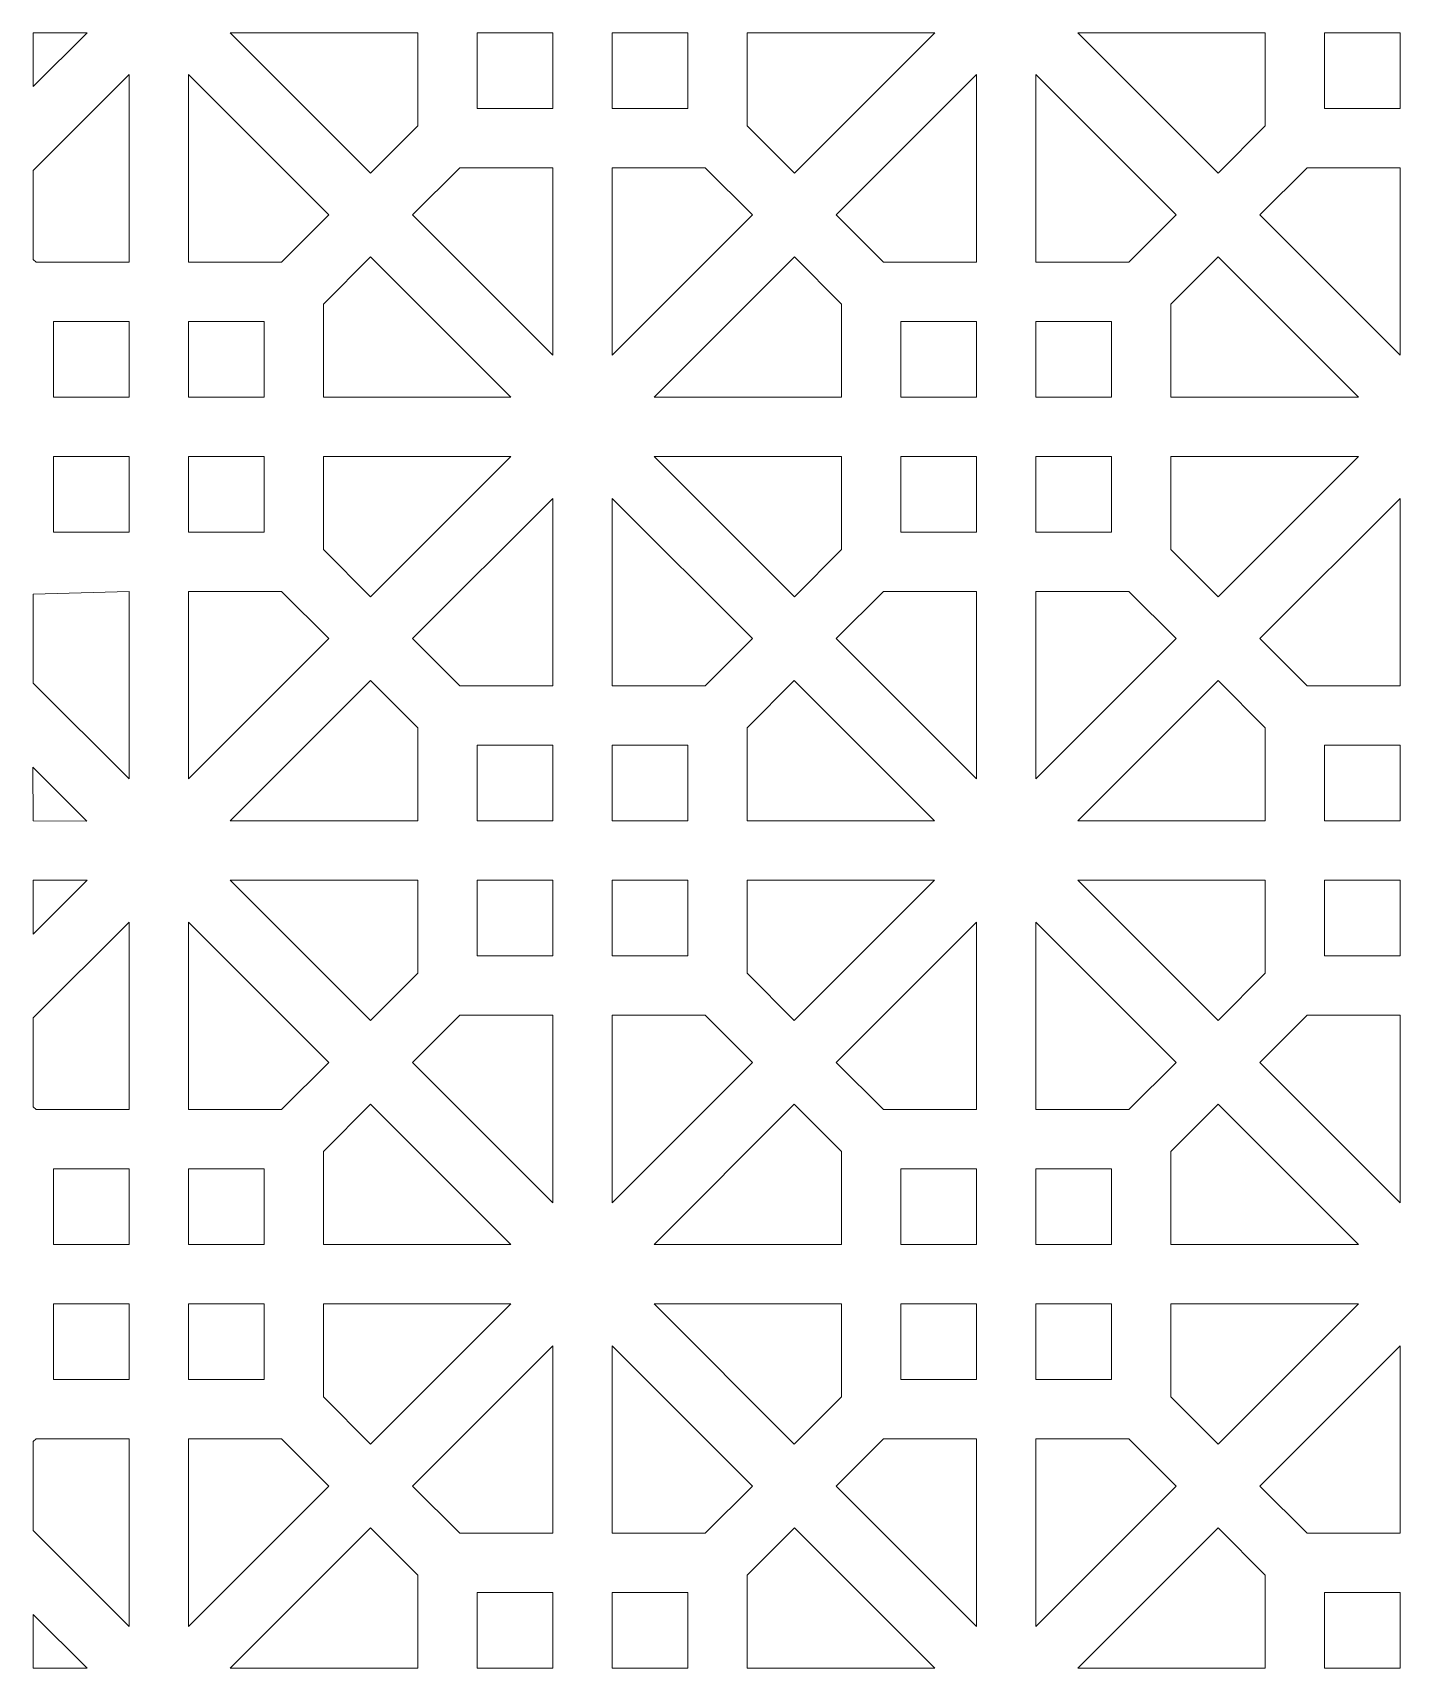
# Model space of a CAD drawing. Header units: centimetres. Extents: x -89 to 89, y -100 to 100.
# Drawn here: x -88.7 to -47.17, y -1.06 to 48.62 of the extents above; entities that cross this region are included whole.
import ezdxf

# ---------------------------------------------------------------- set-up
doc = ezdxf.new("R2010")
doc.units = ezdxf.units.CM
doc.header["$MEASUREMENT"] = 0
doc.layers.add('layer 1', color=7, linetype='Continuous')

msp = doc.modelspace()

# ---------------------------------------------------------------- linework, layer by layer
at = {"layer": 'layer 1', "color": 230, "lineweight": 9}
for points, knots in [([(-88.68714, 46.98283), (-88.68714, 46.98283), (-87.04901, 48.62096), (-87.04901, 48.62096), (-87.04901, 48.62096), (-87.04901, 48.62096), (-88.6865, 48.62124), (-88.6865, 48.62124), (-88.6865, 48.62124), (-88.6865, 48.62124), (-88.68714, 46.98283), (-88.68714, 46.98283)], [0, 0, 0, 0, 0.25, 0.25, 0.25, 0.25, 0.5, 0.5, 0.5, 0.5, 1, 1, 1, 1]), ([(-82.70343, 48.62094), (-82.70343, 48.62094), (-78.44162, 44.35913), (-78.44162, 44.35913), (-78.44162, 44.35913), (-78.44162, 44.35913), (-77.00628, 45.79411), (-77.00628, 45.79411), (-77.00628, 45.79411), (-77.00628, 45.79411), (-77.00627, 48.62121), (-77.00627, 48.62121), (-77.00627, 48.62121), (-77.00627, 48.62121), (-82.70343, 48.62094), (-82.70343, 48.62094)], [0, 0, 0, 0, 0.2, 0.2, 0.2, 0.2, 0.4, 0.4, 0.4, 0.4, 0.6, 0.6, 0.6, 0.6, 1, 1, 1, 1]), ([(-75.20691, 48.62094), (-75.20691, 48.62094), (-72.90689, 48.62094), (-72.90689, 48.62094), (-72.90689, 48.62094), (-72.90689, 48.62094), (-72.90625, 46.32125), (-72.90625, 46.32125), (-72.90625, 46.32125), (-72.90625, 46.32125), (-75.20627, 46.32125), (-75.20627, 46.32125), (-75.20627, 46.32125), (-75.20627, 46.32125), (-75.20691, 48.62094), (-75.20691, 48.62094)], [0, 0, 0, 0, 0.2, 0.2, 0.2, 0.2, 0.4, 0.4, 0.4, 0.4, 0.6, 0.6, 0.6, 0.6, 1, 1, 1, 1]), ([(-71.10689, 46.32097), (-71.10689, 46.32097), (-68.80691, 46.32098), (-68.80691, 46.32098), (-68.80691, 46.32098), (-68.80691, 46.32098), (-68.80628, 48.62121), (-68.80628, 48.62121), (-68.80628, 48.62121), (-68.80628, 48.62121), (-71.10625, 48.6212), (-71.10625, 48.6212), (-71.10625, 48.6212), (-71.10625, 48.6212), (-71.10689, 46.32097), (-71.10689, 46.32097)], [0, 0, 0, 0, 0.2, 0.2, 0.2, 0.2, 0.4, 0.4, 0.4, 0.4, 0.6, 0.6, 0.6, 0.6, 1, 1, 1, 1]), ([(-67.00691, 45.79377), (-67.00691, 45.79377), (-67.00691, 48.62094), (-67.00691, 48.62094), (-67.00691, 48.62094), (-67.00691, 48.62094), (-61.30971, 48.62121), (-61.30971, 48.62121), (-61.30971, 48.62121), (-61.30971, 48.62121), (-65.57158, 44.35936), (-65.57158, 44.35936), (-65.57158, 44.35936), (-65.57158, 44.35936), (-67.00691, 45.79377), (-67.00691, 45.79377)], [0, 0, 0, 0, 0.2, 0.2, 0.2, 0.2, 0.4, 0.4, 0.4, 0.4, 0.6, 0.6, 0.6, 0.6, 1, 1, 1, 1]), ([(-51.26814, 48.62094), (-51.26814, 48.62094), (-51.26814, 45.79364), (-51.26814, 45.79364), (-51.26814, 45.79364), (-51.26814, 45.79364), (-52.70214, 44.35928), (-52.70214, 44.35928), (-52.70214, 44.35928), (-52.70214, 44.35928), (-56.96409, 48.62121), (-56.96409, 48.62121), (-56.96409, 48.62121), (-56.96409, 48.62121), (-51.26814, 48.62094), (-51.26814, 48.62094)], [0, 0, 0, 0, 0.2, 0.2, 0.2, 0.2, 0.4, 0.4, 0.4, 0.4, 0.6, 0.6, 0.6, 0.6, 1, 1, 1, 1]), ([(-47.16816, 46.3209), (-47.16816, 46.3209), (-47.16816, 48.62094), (-47.16816, 48.62094), (-47.16816, 48.62094), (-47.16816, 48.62094), (-49.46751, 48.62121), (-49.46751, 48.62121), (-49.46751, 48.62121), (-49.46751, 48.62121), (-49.4675, 46.32117), (-49.4675, 46.32117), (-49.4675, 46.32117), (-49.4675, 46.32117), (-47.16816, 46.3209), (-47.16816, 46.3209)], [0, 0, 0, 0, 0.2, 0.2, 0.2, 0.2, 0.4, 0.4, 0.4, 0.4, 0.6, 0.6, 0.6, 0.6, 1, 1, 1, 1]), ([(-85.77625, 47.34815), (-85.77625, 47.34815), (-85.77623, 41.65162), (-85.77623, 41.65162), (-85.77623, 41.65162), (-85.77623, 41.65162), (-88.60281, 41.65189), (-88.60281, 41.65189), (-88.60281, 41.65189), (-88.60281, 41.65189), (-88.6865, 41.7356), (-88.6865, 41.7356), (-88.6865, 41.7356), (-88.6865, 41.7356), (-88.6865, 44.43752), (-88.6865, 44.43752), (-88.6865, 44.43752), (-88.6865, 44.43752), (-85.77625, 47.34815), (-85.77625, 47.34815)], [0, 0, 0, 0, 0.16666667, 0.16666667, 0.16666667, 0.16666667, 0.33333333, 0.33333333, 0.33333333, 0.33333333, 0.5, 0.5, 0.5, 0.5, 0.66666667, 0.66666667, 0.66666667, 0.66666667, 1, 1, 1, 1]), ([(-79.71439, 43.0863), (-79.71439, 43.0863), (-83.97623, 47.34815), (-83.97623, 47.34815), (-83.97623, 47.34815), (-83.97623, 47.34815), (-83.97559, 41.65189), (-83.97559, 41.65189), (-83.97559, 41.65189), (-83.97559, 41.65189), (-81.14844, 41.65189), (-81.14844, 41.65189), (-81.14844, 41.65189), (-81.14844, 41.65189), (-79.71439, 43.0863), (-79.71439, 43.0863)], [0, 0, 0, 0, 0.2, 0.2, 0.2, 0.2, 0.4, 0.4, 0.4, 0.4, 0.6, 0.6, 0.6, 0.6, 1, 1, 1, 1]), ([(-60.03752, 47.34813), (-60.03752, 47.34813), (-64.29939, 43.08623), (-64.29939, 43.08623), (-64.29939, 43.08623), (-64.29939, 43.08623), (-62.86407, 41.65182), (-62.86407, 41.65182), (-62.86407, 41.65182), (-62.86407, 41.65182), (-60.03688, 41.65182), (-60.03688, 41.65182), (-60.03688, 41.65182), (-60.03688, 41.65182), (-60.03752, 47.34813), (-60.03752, 47.34813)], [0, 0, 0, 0, 0.2, 0.2, 0.2, 0.2, 0.4, 0.4, 0.4, 0.4, 0.6, 0.6, 0.6, 0.6, 1, 1, 1, 1]), ([(-58.23752, 47.34814), (-58.23752, 47.34814), (-58.23752, 41.65156), (-58.23752, 41.65156), (-58.23752, 41.65156), (-58.23752, 41.65156), (-55.40958, 41.65181), (-55.40958, 41.65181), (-55.40958, 41.65181), (-55.40958, 41.65181), (-53.97494, 43.08647), (-53.97494, 43.08647), (-53.97494, 43.08647), (-53.97494, 43.08647), (-58.23752, 47.34814), (-58.23752, 47.34814)], [0, 0, 0, 0, 0.2, 0.2, 0.2, 0.2, 0.4, 0.4, 0.4, 0.4, 0.6, 0.6, 0.6, 0.6, 1, 1, 1, 1]), ([(-77.16883, 43.08633), (-77.16883, 43.08633), (-72.90689, 38.8244), (-72.90689, 38.8244), (-72.90689, 38.8244), (-72.90689, 38.8244), (-72.90625, 44.52125), (-72.90625, 44.52125), (-72.90625, 44.52125), (-72.90625, 44.52125), (-75.73355, 44.52127), (-75.73355, 44.52127), (-75.73355, 44.52127), (-75.73355, 44.52127), (-77.16883, 43.08633), (-77.16883, 43.08633)], [0, 0, 0, 0, 0.2, 0.2, 0.2, 0.2, 0.4, 0.4, 0.4, 0.4, 0.6, 0.6, 0.6, 0.6, 1, 1, 1, 1]), ([(-71.10689, 38.82441), (-71.10689, 38.82441), (-66.84502, 43.08631), (-66.84502, 43.08631), (-66.84502, 43.08631), (-66.84502, 43.08631), (-68.27906, 44.52126), (-68.27906, 44.52126), (-68.27906, 44.52126), (-68.27906, 44.52126), (-71.10625, 44.52126), (-71.10625, 44.52126), (-71.10625, 44.52126), (-71.10625, 44.52126), (-71.10689, 38.82441), (-71.10689, 38.82441)], [0, 0, 0, 0, 0.2, 0.2, 0.2, 0.2, 0.4, 0.4, 0.4, 0.4, 0.6, 0.6, 0.6, 0.6, 1, 1, 1, 1]), ([(-51.43, 43.08622), (-51.43, 43.08622), (-47.16816, 38.82437), (-47.16816, 38.82437), (-47.16816, 38.82437), (-47.16816, 38.82437), (-47.16752, 44.52117), (-47.16752, 44.52117), (-47.16752, 44.52117), (-47.16752, 44.52117), (-49.99467, 44.52117), (-49.99467, 44.52117), (-49.99467, 44.52117), (-49.99467, 44.52117), (-51.43, 43.08622), (-51.43, 43.08622)], [0, 0, 0, 0, 0.2, 0.2, 0.2, 0.2, 0.4, 0.4, 0.4, 0.4, 0.6, 0.6, 0.6, 0.6, 1, 1, 1, 1]), ([(-79.87625, 37.55158), (-79.87625, 37.55158), (-79.87625, 40.37888), (-79.87625, 40.37888), (-79.87625, 40.37888), (-79.87625, 40.37888), (-78.44097, 41.81378), (-78.44097, 41.81378), (-78.44097, 41.81378), (-78.44097, 41.81378), (-74.17902, 37.55185), (-74.17902, 37.55185), (-74.17902, 37.55185), (-74.17902, 37.55185), (-79.87625, 37.55158), (-79.87625, 37.55158)], [0, 0, 0, 0, 0.2, 0.2, 0.2, 0.2, 0.4, 0.4, 0.4, 0.4, 0.6, 0.6, 0.6, 0.6, 1, 1, 1, 1]), ([(-64.1375, 40.37877), (-64.1375, 40.37877), (-64.1375, 37.5516), (-64.1375, 37.5516), (-64.1375, 37.5516), (-64.1375, 37.5516), (-69.83342, 37.55187), (-69.83342, 37.55187), (-69.83342, 37.55187), (-69.83342, 37.55187), (-65.57155, 41.81372), (-65.57155, 41.81372), (-65.57155, 41.81372), (-65.57155, 41.81372), (-64.1375, 40.37877), (-64.1375, 40.37877)], [0, 0, 0, 0, 0.2, 0.2, 0.2, 0.2, 0.4, 0.4, 0.4, 0.4, 0.6, 0.6, 0.6, 0.6, 1, 1, 1, 1]), ([(-48.44098, 37.5516), (-48.44098, 37.5516), (-52.70279, 41.81341), (-52.70279, 41.81341), (-52.70279, 41.81341), (-52.70279, 41.81341), (-54.13685, 40.37897), (-54.13685, 40.37897), (-54.13685, 40.37897), (-54.13685, 40.37897), (-54.13686, 37.55187), (-54.13686, 37.55187), (-54.13686, 37.55187), (-54.13686, 37.55187), (-48.44098, 37.5516), (-48.44098, 37.5516)], [0, 0, 0, 0, 0.2, 0.2, 0.2, 0.2, 0.4, 0.4, 0.4, 0.4, 0.6, 0.6, 0.6, 0.6, 1, 1, 1, 1]), ([(-88.07625, 37.55158), (-88.07625, 37.55158), (-85.77623, 37.55158), (-85.77623, 37.55158), (-85.77623, 37.55158), (-85.77623, 37.55158), (-85.77558, 39.85189), (-85.77558, 39.85189), (-85.77558, 39.85189), (-85.77558, 39.85189), (-88.07561, 39.85189), (-88.07561, 39.85189), (-88.07561, 39.85189), (-88.07561, 39.85189), (-88.07625, 37.55158), (-88.07625, 37.55158)], [0, 0, 0, 0, 0.2, 0.2, 0.2, 0.2, 0.4, 0.4, 0.4, 0.4, 0.6, 0.6, 0.6, 0.6, 1, 1, 1, 1]), ([(-83.97623, 39.85162), (-83.97623, 39.85162), (-83.97623, 37.55158), (-83.97623, 37.55158), (-83.97623, 37.55158), (-83.97623, 37.55158), (-81.6756, 37.55185), (-81.6756, 37.55185), (-81.6756, 37.55185), (-81.6756, 37.55185), (-81.67561, 39.85189), (-81.67561, 39.85189), (-81.67561, 39.85189), (-81.67561, 39.85189), (-83.97623, 39.85162), (-83.97623, 39.85162)], [0, 0, 0, 0, 0.2, 0.2, 0.2, 0.2, 0.4, 0.4, 0.4, 0.4, 0.6, 0.6, 0.6, 0.6, 1, 1, 1, 1]), ([(-60.03752, 39.85157), (-60.03752, 39.85157), (-62.3375, 39.85156), (-62.3375, 39.85156), (-62.3375, 39.85156), (-62.3375, 39.85156), (-62.33685, 37.55187), (-62.33685, 37.55187), (-62.33685, 37.55187), (-62.33685, 37.55187), (-60.03688, 37.55188), (-60.03688, 37.55188), (-60.03688, 37.55188), (-60.03688, 37.55188), (-60.03752, 39.85157), (-60.03752, 39.85157)], [0, 0, 0, 0, 0.2, 0.2, 0.2, 0.2, 0.4, 0.4, 0.4, 0.4, 0.6, 0.6, 0.6, 0.6, 1, 1, 1, 1]), ([(-55.9375, 37.5516), (-55.9375, 37.5516), (-58.23752, 37.5516), (-58.23752, 37.5516), (-58.23752, 37.5516), (-58.23752, 37.5516), (-58.23688, 39.85183), (-58.23688, 39.85183), (-58.23688, 39.85183), (-58.23688, 39.85183), (-55.93686, 39.85183), (-55.93686, 39.85183), (-55.93686, 39.85183), (-55.93686, 39.85183), (-55.9375, 37.5516), (-55.9375, 37.5516)], [0, 0, 0, 0, 0.2, 0.2, 0.2, 0.2, 0.4, 0.4, 0.4, 0.4, 0.6, 0.6, 0.6, 0.6, 1, 1, 1, 1]), ([(-88.07625, 35.75158), (-88.07625, 35.75158), (-85.77623, 35.75158), (-85.77623, 35.75158), (-85.77623, 35.75158), (-85.77623, 35.75158), (-85.77559, 33.45189), (-85.77559, 33.45189), (-85.77559, 33.45189), (-85.77559, 33.45189), (-88.07561, 33.45189), (-88.07561, 33.45189), (-88.07561, 33.45189), (-88.07561, 33.45189), (-88.07625, 35.75158), (-88.07625, 35.75158)], [0, 0, 0, 0, 0.2, 0.2, 0.2, 0.2, 0.4, 0.4, 0.4, 0.4, 0.6, 0.6, 0.6, 0.6, 1, 1, 1, 1]), ([(-83.97623, 33.45161), (-83.97623, 33.45161), (-81.67625, 33.45162), (-81.67625, 33.45162), (-81.67625, 33.45162), (-81.67625, 33.45162), (-81.67562, 35.75185), (-81.67562, 35.75185), (-81.67562, 35.75185), (-81.67562, 35.75185), (-83.97559, 35.75184), (-83.97559, 35.75184), (-83.97559, 35.75184), (-83.97559, 35.75184), (-83.97623, 33.45161), (-83.97623, 33.45161)], [0, 0, 0, 0, 0.2, 0.2, 0.2, 0.2, 0.4, 0.4, 0.4, 0.4, 0.6, 0.6, 0.6, 0.6, 1, 1, 1, 1]), ([(-79.87625, 32.92441), (-79.87625, 32.92441), (-79.87625, 35.75158), (-79.87625, 35.75158), (-79.87625, 35.75158), (-79.87625, 35.75158), (-74.17905, 35.75185), (-74.17905, 35.75185), (-74.17905, 35.75185), (-74.17905, 35.75185), (-78.44092, 31.49), (-78.44092, 31.49), (-78.44092, 31.49), (-78.44092, 31.49), (-79.87625, 32.92441), (-79.87625, 32.92441)], [0, 0, 0, 0, 0.2, 0.2, 0.2, 0.2, 0.4, 0.4, 0.4, 0.4, 0.6, 0.6, 0.6, 0.6, 1, 1, 1, 1]), ([(-64.1375, 35.7516), (-64.1375, 35.7516), (-64.1375, 32.9243), (-64.1375, 32.9243), (-64.1375, 32.9243), (-64.1375, 32.9243), (-65.5715, 31.48994), (-65.5715, 31.48994), (-65.5715, 31.48994), (-65.5715, 31.48994), (-69.83345, 35.75187), (-69.83345, 35.75187), (-69.83345, 35.75187), (-69.83345, 35.75187), (-64.1375, 35.7516), (-64.1375, 35.7516)], [0, 0, 0, 0, 0.2, 0.2, 0.2, 0.2, 0.4, 0.4, 0.4, 0.4, 0.6, 0.6, 0.6, 0.6, 1, 1, 1, 1]), ([(-60.03752, 33.45156), (-60.03752, 33.45156), (-60.03752, 35.7516), (-60.03752, 35.7516), (-60.03752, 35.7516), (-60.03752, 35.7516), (-62.33687, 35.75187), (-62.33687, 35.75187), (-62.33687, 35.75187), (-62.33687, 35.75187), (-62.33686, 33.45183), (-62.33686, 33.45183), (-62.33686, 33.45183), (-62.33686, 33.45183), (-60.03752, 33.45156), (-60.03752, 33.45156)], [0, 0, 0, 0, 0.2, 0.2, 0.2, 0.2, 0.4, 0.4, 0.4, 0.4, 0.6, 0.6, 0.6, 0.6, 1, 1, 1, 1]), ([(-55.9375, 35.7516), (-55.9375, 35.7516), (-58.23752, 35.7516), (-58.23752, 35.7516), (-58.23752, 35.7516), (-58.23752, 35.7516), (-58.23689, 33.45183), (-58.23689, 33.45183), (-58.23689, 33.45183), (-58.23689, 33.45183), (-55.93686, 33.45183), (-55.93686, 33.45183), (-55.93686, 33.45183), (-55.93686, 33.45183), (-55.9375, 35.7516), (-55.9375, 35.7516)], [0, 0, 0, 0, 0.2, 0.2, 0.2, 0.2, 0.4, 0.4, 0.4, 0.4, 0.6, 0.6, 0.6, 0.6, 1, 1, 1, 1]), ([(-48.44093, 35.7516), (-48.44093, 35.7516), (-52.70285, 31.48969), (-52.70285, 31.48969), (-52.70285, 31.48969), (-52.70285, 31.48969), (-54.13687, 32.92462), (-54.13687, 32.92462), (-54.13687, 32.92462), (-54.13687, 32.92462), (-54.13686, 35.75187), (-54.13686, 35.75187), (-54.13686, 35.75187), (-54.13686, 35.75187), (-48.44093, 35.7516), (-48.44093, 35.7516)], [0, 0, 0, 0, 0.2, 0.2, 0.2, 0.2, 0.4, 0.4, 0.4, 0.4, 0.6, 0.6, 0.6, 0.6, 1, 1, 1, 1]), ([(-72.90686, 34.47877), (-72.90686, 34.47877), (-77.16873, 30.21687), (-77.16873, 30.21687), (-77.16873, 30.21687), (-77.16873, 30.21687), (-75.73341, 28.78246), (-75.73341, 28.78246), (-75.73341, 28.78246), (-75.73341, 28.78246), (-72.90622, 28.78246), (-72.90622, 28.78246), (-72.90622, 28.78246), (-72.90622, 28.78246), (-72.90686, 34.47877), (-72.90686, 34.47877)], [0, 0, 0, 0, 0.2, 0.2, 0.2, 0.2, 0.4, 0.4, 0.4, 0.4, 0.6, 0.6, 0.6, 0.6, 1, 1, 1, 1]), ([(-66.84492, 30.21685), (-66.84492, 30.21685), (-71.10686, 34.47878), (-71.10686, 34.47878), (-71.10686, 34.47878), (-71.10686, 34.47878), (-71.10622, 28.78247), (-71.10622, 28.78247), (-71.10622, 28.78247), (-71.10622, 28.78247), (-68.27892, 28.78245), (-68.27892, 28.78245), (-68.27892, 28.78245), (-68.27892, 28.78245), (-66.84492, 30.21685), (-66.84492, 30.21685)], [0, 0, 0, 0, 0.2, 0.2, 0.2, 0.2, 0.4, 0.4, 0.4, 0.4, 0.6, 0.6, 0.6, 0.6, 1, 1, 1, 1]), ([(-47.16819, 34.47879), (-47.16819, 34.47879), (-47.16817, 28.78226), (-47.16817, 28.78226), (-47.16817, 28.78226), (-47.16817, 28.78226), (-49.99475, 28.78253), (-49.99475, 28.78253), (-49.99475, 28.78253), (-49.99475, 28.78253), (-51.42941, 30.21719), (-51.42941, 30.21719), (-51.42941, 30.21719), (-51.42941, 30.21719), (-47.16819, 34.47879), (-47.16819, 34.47879)], [0, 0, 0, 0, 0.2, 0.2, 0.2, 0.2, 0.4, 0.4, 0.4, 0.4, 0.6, 0.6, 0.6, 0.6, 1, 1, 1, 1]), ([(-88.68714, 28.86598), (-88.68714, 28.86598), (-85.77622, 25.95504), (-85.77622, 25.95504), (-85.77622, 25.95504), (-85.77622, 25.95504), (-85.77559, 31.65189), (-85.77559, 31.65189), (-85.77559, 31.65189), (-85.77559, 31.65189), (-88.68928, 31.57125), (-88.68928, 31.57125), (-88.68928, 31.57125), (-88.68928, 31.57125), (-88.68714, 28.86598), (-88.68714, 28.86598)], [0, 0, 0, 0, 0.2, 0.2, 0.2, 0.2, 0.4, 0.4, 0.4, 0.4, 0.6, 0.6, 0.6, 0.6, 1, 1, 1, 1]), ([(-83.97623, 25.95505), (-83.97623, 25.95505), (-79.71436, 30.21695), (-79.71436, 30.21695), (-79.71436, 30.21695), (-79.71436, 30.21695), (-81.1484, 31.6519), (-81.1484, 31.6519), (-81.1484, 31.6519), (-81.1484, 31.6519), (-83.97559, 31.6519), (-83.97559, 31.6519), (-83.97559, 31.6519), (-83.97559, 31.6519), (-83.97623, 25.95505), (-83.97623, 25.95505)], [0, 0, 0, 0, 0.2, 0.2, 0.2, 0.2, 0.4, 0.4, 0.4, 0.4, 0.6, 0.6, 0.6, 0.6, 1, 1, 1, 1]), ([(-64.29936, 30.21688), (-64.29936, 30.21688), (-60.03752, 25.95503), (-60.03752, 25.95503), (-60.03752, 25.95503), (-60.03752, 25.95503), (-60.03688, 31.65183), (-60.03688, 31.65183), (-60.03688, 31.65183), (-60.03688, 31.65183), (-62.86403, 31.65183), (-62.86403, 31.65183), (-62.86403, 31.65183), (-62.86403, 31.65183), (-64.29936, 30.21688), (-64.29936, 30.21688)], [0, 0, 0, 0, 0.2, 0.2, 0.2, 0.2, 0.4, 0.4, 0.4, 0.4, 0.6, 0.6, 0.6, 0.6, 1, 1, 1, 1]), ([(-58.2375, 25.95503), (-58.2375, 25.95503), (-58.23752, 31.65156), (-58.23752, 31.65156), (-58.23752, 31.65156), (-58.23752, 31.65156), (-55.40966, 31.65183), (-55.40966, 31.65183), (-55.40966, 31.65183), (-55.40966, 31.65183), (-53.975, 30.21717), (-53.975, 30.21717), (-53.975, 30.21717), (-53.975, 30.21717), (-58.2375, 25.95503), (-58.2375, 25.95503)], [0, 0, 0, 0, 0.2, 0.2, 0.2, 0.2, 0.4, 0.4, 0.4, 0.4, 0.6, 0.6, 0.6, 0.6, 1, 1, 1, 1]), ([(-77.00684, 27.50941), (-77.00684, 27.50941), (-77.00684, 24.68224), (-77.00684, 24.68224), (-77.00684, 24.68224), (-77.00684, 24.68224), (-82.70276, 24.68251), (-82.70276, 24.68251), (-82.70276, 24.68251), (-82.70276, 24.68251), (-78.44089, 28.94436), (-78.44089, 28.94436), (-78.44089, 28.94436), (-78.44089, 28.94436), (-77.00684, 27.50941), (-77.00684, 27.50941)], [0, 0, 0, 0, 0.2, 0.2, 0.2, 0.2, 0.4, 0.4, 0.4, 0.4, 0.6, 0.6, 0.6, 0.6, 1, 1, 1, 1]), ([(-61.31032, 24.68224), (-61.31032, 24.68224), (-65.57213, 28.94405), (-65.57213, 28.94405), (-65.57213, 28.94405), (-65.57213, 28.94405), (-67.00619, 27.50961), (-67.00619, 27.50961), (-67.00619, 27.50961), (-67.00619, 27.50961), (-67.0062, 24.68251), (-67.0062, 24.68251), (-67.0062, 24.68251), (-67.0062, 24.68251), (-61.31032, 24.68224), (-61.31032, 24.68224)], [0, 0, 0, 0, 0.2, 0.2, 0.2, 0.2, 0.4, 0.4, 0.4, 0.4, 0.6, 0.6, 0.6, 0.6, 1, 1, 1, 1]), ([(-56.96476, 24.68222), (-56.96476, 24.68222), (-52.70284, 28.94413), (-52.70284, 28.94413), (-52.70284, 28.94413), (-52.70284, 28.94413), (-51.26754, 27.50974), (-51.26754, 27.50974), (-51.26754, 27.50974), (-51.26754, 27.50974), (-51.26755, 24.68249), (-51.26755, 24.68249), (-51.26755, 24.68249), (-51.26755, 24.68249), (-56.96476, 24.68222), (-56.96476, 24.68222)], [0, 0, 0, 0, 0.2, 0.2, 0.2, 0.2, 0.4, 0.4, 0.4, 0.4, 0.6, 0.6, 0.6, 0.6, 1, 1, 1, 1]), ([(-72.90686, 26.98221), (-72.90686, 26.98221), (-75.20684, 26.9822), (-75.20684, 26.9822), (-75.20684, 26.9822), (-75.20684, 26.9822), (-75.20619, 24.68251), (-75.20619, 24.68251), (-75.20619, 24.68251), (-75.20619, 24.68251), (-72.90622, 24.68252), (-72.90622, 24.68252), (-72.90622, 24.68252), (-72.90622, 24.68252), (-72.90686, 26.98221), (-72.90686, 26.98221)], [0, 0, 0, 0, 0.2, 0.2, 0.2, 0.2, 0.4, 0.4, 0.4, 0.4, 0.6, 0.6, 0.6, 0.6, 1, 1, 1, 1]), ([(-68.80684, 24.68224), (-68.80684, 24.68224), (-71.10686, 24.68224), (-71.10686, 24.68224), (-71.10686, 24.68224), (-71.10686, 24.68224), (-71.10622, 26.98247), (-71.10622, 26.98247), (-71.10622, 26.98247), (-71.10622, 26.98247), (-68.8062, 26.98247), (-68.8062, 26.98247), (-68.8062, 26.98247), (-68.8062, 26.98247), (-68.80684, 24.68224), (-68.80684, 24.68224)], [0, 0, 0, 0, 0.2, 0.2, 0.2, 0.2, 0.4, 0.4, 0.4, 0.4, 0.6, 0.6, 0.6, 0.6, 1, 1, 1, 1]), ([(-49.46819, 24.68222), (-49.46819, 24.68222), (-47.16817, 24.68222), (-47.16817, 24.68222), (-47.16817, 24.68222), (-47.16817, 24.68222), (-47.16752, 26.98253), (-47.16752, 26.98253), (-47.16752, 26.98253), (-47.16752, 26.98253), (-49.46755, 26.98253), (-49.46755, 26.98253), (-49.46755, 26.98253), (-49.46755, 26.98253), (-49.46819, 24.68222), (-49.46819, 24.68222)], [0, 0, 0, 0, 0.2, 0.2, 0.2, 0.2, 0.4, 0.4, 0.4, 0.4, 0.6, 0.6, 0.6, 0.6, 1, 1, 1, 1]), ([(-88.68714, 24.68224), (-88.68714, 24.68224), (-88.70474, 26.31141), (-88.70474, 26.31141), (-88.70474, 26.31141), (-88.70474, 26.31141), (-87.06595, 24.6735), (-87.06595, 24.6735), (-87.06595, 24.6735), (-87.06595, 24.6735), (-88.68714, 24.68224), (-88.68714, 24.68224)], [0, 0, 0, 0, 0.25, 0.25, 0.25, 0.25, 0.5, 0.5, 0.5, 0.5, 1, 1, 1, 1]), ([(-88.68714, 22.88224), (-88.68714, 22.88224), (-87.04904, 22.88224), (-87.04904, 22.88224), (-87.04904, 22.88224), (-87.04904, 22.88224), (-88.6865, 21.24442), (-88.6865, 21.24442), (-88.6865, 21.24442), (-88.6865, 21.24442), (-88.68714, 22.88224), (-88.68714, 22.88224)], [0, 0, 0, 0, 0.25, 0.25, 0.25, 0.25, 0.5, 0.5, 0.5, 0.5, 1, 1, 1, 1]), ([(-77.00684, 22.88224), (-77.00684, 22.88224), (-77.00684, 20.05494), (-77.00684, 20.05494), (-77.00684, 20.05494), (-77.00684, 20.05494), (-78.44084, 18.62058), (-78.44084, 18.62058), (-78.44084, 18.62058), (-78.44084, 18.62058), (-82.70279, 22.88251), (-82.70279, 22.88251), (-82.70279, 22.88251), (-82.70279, 22.88251), (-77.00684, 22.88224), (-77.00684, 22.88224)], [0, 0, 0, 0, 0.2, 0.2, 0.2, 0.2, 0.4, 0.4, 0.4, 0.4, 0.6, 0.6, 0.6, 0.6, 1, 1, 1, 1]), ([(-72.90686, 20.5822), (-72.90686, 20.5822), (-72.90686, 22.88224), (-72.90686, 22.88224), (-72.90686, 22.88224), (-72.90686, 22.88224), (-75.20621, 22.88251), (-75.20621, 22.88251), (-75.20621, 22.88251), (-75.20621, 22.88251), (-75.2062, 20.58247), (-75.2062, 20.58247), (-75.2062, 20.58247), (-75.2062, 20.58247), (-72.90686, 20.5822), (-72.90686, 20.5822)], [0, 0, 0, 0, 0.2, 0.2, 0.2, 0.2, 0.4, 0.4, 0.4, 0.4, 0.6, 0.6, 0.6, 0.6, 1, 1, 1, 1]), ([(-68.80684, 22.88224), (-68.80684, 22.88224), (-71.10686, 22.88224), (-71.10686, 22.88224), (-71.10686, 22.88224), (-71.10686, 22.88224), (-71.10623, 20.58247), (-71.10623, 20.58247), (-71.10623, 20.58247), (-71.10623, 20.58247), (-68.8062, 20.58247), (-68.8062, 20.58247), (-68.8062, 20.58247), (-68.8062, 20.58247), (-68.80684, 22.88224), (-68.80684, 22.88224)], [0, 0, 0, 0, 0.2, 0.2, 0.2, 0.2, 0.4, 0.4, 0.4, 0.4, 0.6, 0.6, 0.6, 0.6, 1, 1, 1, 1]), ([(-61.31027, 22.88224), (-61.31027, 22.88224), (-65.57219, 18.62033), (-65.57219, 18.62033), (-65.57219, 18.62033), (-65.57219, 18.62033), (-67.00621, 20.05526), (-67.00621, 20.05526), (-67.00621, 20.05526), (-67.00621, 20.05526), (-67.0062, 22.88251), (-67.0062, 22.88251), (-67.0062, 22.88251), (-67.0062, 22.88251), (-61.31027, 22.88224), (-61.31027, 22.88224)], [0, 0, 0, 0, 0.2, 0.2, 0.2, 0.2, 0.4, 0.4, 0.4, 0.4, 0.6, 0.6, 0.6, 0.6, 1, 1, 1, 1]), ([(-56.96471, 22.88222), (-56.96471, 22.88222), (-52.7029, 18.62041), (-52.7029, 18.62041), (-52.7029, 18.62041), (-52.7029, 18.62041), (-51.26756, 20.05539), (-51.26756, 20.05539), (-51.26756, 20.05539), (-51.26756, 20.05539), (-51.26755, 22.88249), (-51.26755, 22.88249), (-51.26755, 22.88249), (-51.26755, 22.88249), (-56.96471, 22.88222), (-56.96471, 22.88222)], [0, 0, 0, 0, 0.2, 0.2, 0.2, 0.2, 0.4, 0.4, 0.4, 0.4, 0.6, 0.6, 0.6, 0.6, 1, 1, 1, 1]), ([(-49.46819, 22.88222), (-49.46819, 22.88222), (-47.16817, 22.88222), (-47.16817, 22.88222), (-47.16817, 22.88222), (-47.16817, 22.88222), (-47.16753, 20.58253), (-47.16753, 20.58253), (-47.16753, 20.58253), (-47.16753, 20.58253), (-49.46755, 20.58253), (-49.46755, 20.58253), (-49.46755, 20.58253), (-49.46755, 20.58253), (-49.46819, 22.88222), (-49.46819, 22.88222)], [0, 0, 0, 0, 0.2, 0.2, 0.2, 0.2, 0.4, 0.4, 0.4, 0.4, 0.6, 0.6, 0.6, 0.6, 1, 1, 1, 1]), ([(-88.68713, 15.9966), (-88.68713, 15.9966), (-88.6034, 15.91285), (-88.6034, 15.91285), (-88.6034, 15.91285), (-88.6034, 15.91285), (-85.77557, 15.91312), (-85.77557, 15.91312), (-85.77557, 15.91312), (-85.77557, 15.91312), (-85.77557, 21.6097), (-85.77557, 21.6097), (-85.77557, 21.6097), (-85.77557, 21.6097), (-88.68714, 18.69847), (-88.68714, 18.69847), (-88.68714, 18.69847), (-88.68714, 18.69847), (-88.68713, 15.9966), (-88.68713, 15.9966)], [0, 0, 0, 0, 0.16666667, 0.16666667, 0.16666667, 0.16666667, 0.33333333, 0.33333333, 0.33333333, 0.33333333, 0.5, 0.5, 0.5, 0.5, 0.66666667, 0.66666667, 0.66666667, 0.66666667, 1, 1, 1, 1]), ([(-79.71427, 17.34751), (-79.71427, 17.34751), (-83.97621, 21.60944), (-83.97621, 21.60944), (-83.97621, 21.60944), (-83.97621, 21.60944), (-83.97557, 15.91313), (-83.97557, 15.91313), (-83.97557, 15.91313), (-83.97557, 15.91313), (-81.14827, 15.91311), (-81.14827, 15.91311), (-81.14827, 15.91311), (-81.14827, 15.91311), (-79.71427, 17.34751), (-79.71427, 17.34751)], [0, 0, 0, 0, 0.2, 0.2, 0.2, 0.2, 0.4, 0.4, 0.4, 0.4, 0.6, 0.6, 0.6, 0.6, 1, 1, 1, 1]), ([(-60.03753, 21.60943), (-60.03753, 21.60943), (-60.03751, 15.9129), (-60.03751, 15.9129), (-60.03751, 15.9129), (-60.03751, 15.9129), (-62.86409, 15.91317), (-62.86409, 15.91317), (-62.86409, 15.91317), (-62.86409, 15.91317), (-64.29875, 17.34783), (-64.29875, 17.34783), (-64.29875, 17.34783), (-64.29875, 17.34783), (-60.03753, 21.60943), (-60.03753, 21.60943)], [0, 0, 0, 0, 0.2, 0.2, 0.2, 0.2, 0.4, 0.4, 0.4, 0.4, 0.6, 0.6, 0.6, 0.6, 1, 1, 1, 1]), ([(-53.97567, 17.34758), (-53.97567, 17.34758), (-58.23751, 21.60943), (-58.23751, 21.60943), (-58.23751, 21.60943), (-58.23751, 21.60943), (-58.23687, 15.91317), (-58.23687, 15.91317), (-58.23687, 15.91317), (-58.23687, 15.91317), (-55.40972, 15.91317), (-55.40972, 15.91317), (-55.40972, 15.91317), (-55.40972, 15.91317), (-53.97567, 17.34758), (-53.97567, 17.34758)], [0, 0, 0, 0, 0.2, 0.2, 0.2, 0.2, 0.4, 0.4, 0.4, 0.4, 0.6, 0.6, 0.6, 0.6, 1, 1, 1, 1]), ([(-77.1687, 17.34752), (-77.1687, 17.34752), (-72.90686, 13.08567), (-72.90686, 13.08567), (-72.90686, 13.08567), (-72.90686, 13.08567), (-72.90622, 18.78247), (-72.90622, 18.78247), (-72.90622, 18.78247), (-72.90622, 18.78247), (-75.73337, 18.78247), (-75.73337, 18.78247), (-75.73337, 18.78247), (-75.73337, 18.78247), (-77.1687, 17.34752), (-77.1687, 17.34752)], [0, 0, 0, 0, 0.2, 0.2, 0.2, 0.2, 0.4, 0.4, 0.4, 0.4, 0.6, 0.6, 0.6, 0.6, 1, 1, 1, 1]), ([(-71.10684, 13.08567), (-71.10684, 13.08567), (-71.10686, 18.7822), (-71.10686, 18.7822), (-71.10686, 18.7822), (-71.10686, 18.7822), (-68.279, 18.78247), (-68.279, 18.78247), (-68.279, 18.78247), (-68.279, 18.78247), (-66.84434, 17.34781), (-66.84434, 17.34781), (-66.84434, 17.34781), (-66.84434, 17.34781), (-71.10684, 13.08567), (-71.10684, 13.08567)], [0, 0, 0, 0, 0.2, 0.2, 0.2, 0.2, 0.4, 0.4, 0.4, 0.4, 0.6, 0.6, 0.6, 0.6, 1, 1, 1, 1]), ([(-51.43011, 17.34761), (-51.43011, 17.34761), (-47.16817, 13.08568), (-47.16817, 13.08568), (-47.16817, 13.08568), (-47.16817, 13.08568), (-47.16753, 18.78253), (-47.16753, 18.78253), (-47.16753, 18.78253), (-47.16753, 18.78253), (-49.99483, 18.78255), (-49.99483, 18.78255), (-49.99483, 18.78255), (-49.99483, 18.78255), (-51.43011, 17.34761), (-51.43011, 17.34761)], [0, 0, 0, 0, 0.2, 0.2, 0.2, 0.2, 0.4, 0.4, 0.4, 0.4, 0.6, 0.6, 0.6, 0.6, 1, 1, 1, 1]), ([(-74.17967, 11.8129), (-74.17967, 11.8129), (-78.44148, 16.07471), (-78.44148, 16.07471), (-78.44148, 16.07471), (-78.44148, 16.07471), (-79.87554, 14.64027), (-79.87554, 14.64027), (-79.87554, 14.64027), (-79.87554, 14.64027), (-79.87555, 11.81317), (-79.87555, 11.81317), (-79.87555, 11.81317), (-79.87555, 11.81317), (-74.17967, 11.8129), (-74.17967, 11.8129)], [0, 0, 0, 0, 0.2, 0.2, 0.2, 0.2, 0.4, 0.4, 0.4, 0.4, 0.6, 0.6, 0.6, 0.6, 1, 1, 1, 1]), ([(-69.8341, 11.81286), (-69.8341, 11.81286), (-65.57218, 16.07477), (-65.57218, 16.07477), (-65.57218, 16.07477), (-65.57218, 16.07477), (-64.13688, 14.64038), (-64.13688, 14.64038), (-64.13688, 14.64038), (-64.13688, 14.64038), (-64.13689, 11.81313), (-64.13689, 11.81313), (-64.13689, 11.81313), (-64.13689, 11.81313), (-69.8341, 11.81286), (-69.8341, 11.81286)], [0, 0, 0, 0, 0.2, 0.2, 0.2, 0.2, 0.4, 0.4, 0.4, 0.4, 0.6, 0.6, 0.6, 0.6, 1, 1, 1, 1]), ([(-54.13753, 11.81286), (-54.13753, 11.81286), (-54.13753, 14.64016), (-54.13753, 14.64016), (-54.13753, 14.64016), (-54.13753, 14.64016), (-52.70225, 16.07506), (-52.70225, 16.07506), (-52.70225, 16.07506), (-52.70225, 16.07506), (-48.4403, 11.81313), (-48.4403, 11.81313), (-48.4403, 11.81313), (-48.4403, 11.81313), (-54.13753, 11.81286), (-54.13753, 11.81286)], [0, 0, 0, 0, 0.2, 0.2, 0.2, 0.2, 0.4, 0.4, 0.4, 0.4, 0.6, 0.6, 0.6, 0.6, 1, 1, 1, 1]), ([(-85.77621, 14.11287), (-85.77621, 14.11287), (-88.07619, 14.11286), (-88.07619, 14.11286), (-88.07619, 14.11286), (-88.07619, 14.11286), (-88.07554, 11.81317), (-88.07554, 11.81317), (-88.07554, 11.81317), (-88.07554, 11.81317), (-85.77557, 11.81318), (-85.77557, 11.81318), (-85.77557, 11.81318), (-85.77557, 11.81318), (-85.77621, 14.11287), (-85.77621, 14.11287)], [0, 0, 0, 0, 0.2, 0.2, 0.2, 0.2, 0.4, 0.4, 0.4, 0.4, 0.6, 0.6, 0.6, 0.6, 1, 1, 1, 1]), ([(-81.67619, 11.8129), (-81.67619, 11.8129), (-83.97621, 11.8129), (-83.97621, 11.8129), (-83.97621, 11.8129), (-83.97621, 11.8129), (-83.97557, 14.11313), (-83.97557, 14.11313), (-83.97557, 14.11313), (-83.97557, 14.11313), (-81.67555, 14.11313), (-81.67555, 14.11313), (-81.67555, 14.11313), (-81.67555, 14.11313), (-81.67619, 11.8129), (-81.67619, 11.8129)], [0, 0, 0, 0, 0.2, 0.2, 0.2, 0.2, 0.4, 0.4, 0.4, 0.4, 0.6, 0.6, 0.6, 0.6, 1, 1, 1, 1]), ([(-62.33753, 11.81286), (-62.33753, 11.81286), (-60.03751, 11.81286), (-60.03751, 11.81286), (-60.03751, 11.81286), (-60.03751, 11.81286), (-60.03686, 14.11317), (-60.03686, 14.11317), (-60.03686, 14.11317), (-60.03686, 14.11317), (-62.33689, 14.11317), (-62.33689, 14.11317), (-62.33689, 14.11317), (-62.33689, 14.11317), (-62.33753, 11.81286), (-62.33753, 11.81286)], [0, 0, 0, 0, 0.2, 0.2, 0.2, 0.2, 0.4, 0.4, 0.4, 0.4, 0.6, 0.6, 0.6, 0.6, 1, 1, 1, 1]), ([(-58.23751, 14.1129), (-58.23751, 14.1129), (-58.23751, 11.81286), (-58.23751, 11.81286), (-58.23751, 11.81286), (-58.23751, 11.81286), (-55.93688, 11.81313), (-55.93688, 11.81313), (-55.93688, 11.81313), (-55.93688, 11.81313), (-55.93689, 14.11317), (-55.93689, 14.11317), (-55.93689, 14.11317), (-55.93689, 14.11317), (-58.23751, 14.1129), (-58.23751, 14.1129)], [0, 0, 0, 0, 0.2, 0.2, 0.2, 0.2, 0.4, 0.4, 0.4, 0.4, 0.6, 0.6, 0.6, 0.6, 1, 1, 1, 1]), ([(-85.77621, 7.71286), (-85.77621, 7.71286), (-85.77621, 10.0129), (-85.77621, 10.0129), (-85.77621, 10.0129), (-85.77621, 10.0129), (-88.07556, 10.01317), (-88.07556, 10.01317), (-88.07556, 10.01317), (-88.07556, 10.01317), (-88.07555, 7.71313), (-88.07555, 7.71313), (-88.07555, 7.71313), (-88.07555, 7.71313), (-85.77621, 7.71286), (-85.77621, 7.71286)], [0, 0, 0, 0, 0.2, 0.2, 0.2, 0.2, 0.4, 0.4, 0.4, 0.4, 0.6, 0.6, 0.6, 0.6, 1, 1, 1, 1]), ([(-81.67619, 10.0129), (-81.67619, 10.0129), (-83.97621, 10.0129), (-83.97621, 10.0129), (-83.97621, 10.0129), (-83.97621, 10.0129), (-83.97558, 7.71313), (-83.97558, 7.71313), (-83.97558, 7.71313), (-83.97558, 7.71313), (-81.67555, 7.71313), (-81.67555, 7.71313), (-81.67555, 7.71313), (-81.67555, 7.71313), (-81.67619, 10.0129), (-81.67619, 10.0129)], [0, 0, 0, 0, 0.2, 0.2, 0.2, 0.2, 0.4, 0.4, 0.4, 0.4, 0.6, 0.6, 0.6, 0.6, 1, 1, 1, 1]), ([(-74.17962, 10.0129), (-74.17962, 10.0129), (-78.44154, 5.75099), (-78.44154, 5.75099), (-78.44154, 5.75099), (-78.44154, 5.75099), (-79.87556, 7.18592), (-79.87556, 7.18592), (-79.87556, 7.18592), (-79.87556, 7.18592), (-79.87555, 10.01317), (-79.87555, 10.01317), (-79.87555, 10.01317), (-79.87555, 10.01317), (-74.17962, 10.0129), (-74.17962, 10.0129)], [0, 0, 0, 0, 0.2, 0.2, 0.2, 0.2, 0.4, 0.4, 0.4, 0.4, 0.6, 0.6, 0.6, 0.6, 1, 1, 1, 1]), ([(-69.83405, 10.01286), (-69.83405, 10.01286), (-65.57224, 5.75105), (-65.57224, 5.75105), (-65.57224, 5.75105), (-65.57224, 5.75105), (-64.1369, 7.18603), (-64.1369, 7.18603), (-64.1369, 7.18603), (-64.1369, 7.18603), (-64.13689, 10.01313), (-64.13689, 10.01313), (-64.13689, 10.01313), (-64.13689, 10.01313), (-69.83405, 10.01286), (-69.83405, 10.01286)], [0, 0, 0, 0, 0.2, 0.2, 0.2, 0.2, 0.4, 0.4, 0.4, 0.4, 0.6, 0.6, 0.6, 0.6, 1, 1, 1, 1]), ([(-62.33753, 10.01286), (-62.33753, 10.01286), (-60.03751, 10.01286), (-60.03751, 10.01286), (-60.03751, 10.01286), (-60.03751, 10.01286), (-60.03687, 7.71317), (-60.03687, 7.71317), (-60.03687, 7.71317), (-60.03687, 7.71317), (-62.33689, 7.71317), (-62.33689, 7.71317), (-62.33689, 7.71317), (-62.33689, 7.71317), (-62.33753, 10.01286), (-62.33753, 10.01286)], [0, 0, 0, 0, 0.2, 0.2, 0.2, 0.2, 0.4, 0.4, 0.4, 0.4, 0.6, 0.6, 0.6, 0.6, 1, 1, 1, 1]), ([(-58.23751, 7.71289), (-58.23751, 7.71289), (-55.93753, 7.7129), (-55.93753, 7.7129), (-55.93753, 7.7129), (-55.93753, 7.7129), (-55.9369, 10.01313), (-55.9369, 10.01313), (-55.9369, 10.01313), (-55.9369, 10.01313), (-58.23687, 10.01312), (-58.23687, 10.01312), (-58.23687, 10.01312), (-58.23687, 10.01312), (-58.23751, 7.71289), (-58.23751, 7.71289)], [0, 0, 0, 0, 0.2, 0.2, 0.2, 0.2, 0.4, 0.4, 0.4, 0.4, 0.6, 0.6, 0.6, 0.6, 1, 1, 1, 1]), ([(-54.13753, 7.18569), (-54.13753, 7.18569), (-54.13753, 10.01286), (-54.13753, 10.01286), (-54.13753, 10.01286), (-54.13753, 10.01286), (-48.44033, 10.01313), (-48.44033, 10.01313), (-48.44033, 10.01313), (-48.44033, 10.01313), (-52.7022, 5.75128), (-52.7022, 5.75128), (-52.7022, 5.75128), (-52.7022, 5.75128), (-54.13753, 7.18569), (-54.13753, 7.18569)], [0, 0, 0, 0, 0.2, 0.2, 0.2, 0.2, 0.4, 0.4, 0.4, 0.4, 0.6, 0.6, 0.6, 0.6, 1, 1, 1, 1]), ([(-72.90688, 8.74009), (-72.90688, 8.74009), (-72.90686, 3.04356), (-72.90686, 3.04356), (-72.90686, 3.04356), (-72.90686, 3.04356), (-75.73344, 3.04383), (-75.73344, 3.04383), (-75.73344, 3.04383), (-75.73344, 3.04383), (-77.1681, 4.47849), (-77.1681, 4.47849), (-77.1681, 4.47849), (-77.1681, 4.47849), (-72.90688, 8.74009), (-72.90688, 8.74009)], [0, 0, 0, 0, 0.2, 0.2, 0.2, 0.2, 0.4, 0.4, 0.4, 0.4, 0.6, 0.6, 0.6, 0.6, 1, 1, 1, 1]), ([(-66.84502, 4.47824), (-66.84502, 4.47824), (-71.10686, 8.74009), (-71.10686, 8.74009), (-71.10686, 8.74009), (-71.10686, 8.74009), (-71.10622, 3.04383), (-71.10622, 3.04383), (-71.10622, 3.04383), (-71.10622, 3.04383), (-68.27907, 3.04383), (-68.27907, 3.04383), (-68.27907, 3.04383), (-68.27907, 3.04383), (-66.84502, 4.47824), (-66.84502, 4.47824)], [0, 0, 0, 0, 0.2, 0.2, 0.2, 0.2, 0.4, 0.4, 0.4, 0.4, 0.6, 0.6, 0.6, 0.6, 1, 1, 1, 1]), ([(-47.16814, 8.74005), (-47.16814, 8.74005), (-51.43001, 4.47815), (-51.43001, 4.47815), (-51.43001, 4.47815), (-51.43001, 4.47815), (-49.99469, 3.04374), (-49.99469, 3.04374), (-49.99469, 3.04374), (-49.99469, 3.04374), (-47.1675, 3.04374), (-47.1675, 3.04374), (-47.1675, 3.04374), (-47.1675, 3.04374), (-47.16814, 8.74005), (-47.16814, 8.74005)], [0, 0, 0, 0, 0.2, 0.2, 0.2, 0.2, 0.4, 0.4, 0.4, 0.4, 0.6, 0.6, 0.6, 0.6, 1, 1, 1, 1]), ([(-88.68714, 3.1273), (-88.68714, 3.1273), (-88.68714, 5.82909), (-88.68714, 5.82909), (-88.68714, 5.82909), (-88.68714, 5.82909), (-88.60272, 5.91313), (-88.60272, 5.91313), (-88.60272, 5.91313), (-88.60272, 5.91313), (-85.77557, 5.91313), (-85.77557, 5.91313), (-85.77557, 5.91313), (-85.77557, 5.91313), (-85.77557, 0.2166), (-85.77557, 0.2166), (-85.77557, 0.2166), (-85.77557, 0.2166), (-88.68714, 3.1273), (-88.68714, 3.1273)], [0, 0, 0, 0, 0.16666667, 0.16666667, 0.16666667, 0.16666667, 0.33333333, 0.33333333, 0.33333333, 0.33333333, 0.5, 0.5, 0.5, 0.5, 0.66666667, 0.66666667, 0.66666667, 0.66666667, 1, 1, 1, 1]), ([(-83.97619, 0.21633), (-83.97619, 0.21633), (-83.97621, 5.91286), (-83.97621, 5.91286), (-83.97621, 5.91286), (-83.97621, 5.91286), (-81.14835, 5.91313), (-81.14835, 5.91313), (-81.14835, 5.91313), (-81.14835, 5.91313), (-79.71369, 4.47847), (-79.71369, 4.47847), (-79.71369, 4.47847), (-79.71369, 4.47847), (-83.97619, 0.21633), (-83.97619, 0.21633)], [0, 0, 0, 0, 0.2, 0.2, 0.2, 0.2, 0.4, 0.4, 0.4, 0.4, 0.6, 0.6, 0.6, 0.6, 1, 1, 1, 1]), ([(-64.29945, 4.47825), (-64.29945, 4.47825), (-60.03751, 0.21632), (-60.03751, 0.21632), (-60.03751, 0.21632), (-60.03751, 0.21632), (-60.03687, 5.91317), (-60.03687, 5.91317), (-60.03687, 5.91317), (-60.03687, 5.91317), (-62.86417, 5.91319), (-62.86417, 5.91319), (-62.86417, 5.91319), (-62.86417, 5.91319), (-64.29945, 4.47825), (-64.29945, 4.47825)], [0, 0, 0, 0, 0.2, 0.2, 0.2, 0.2, 0.4, 0.4, 0.4, 0.4, 0.6, 0.6, 0.6, 0.6, 1, 1, 1, 1]), ([(-58.23751, 0.21633), (-58.23751, 0.21633), (-53.97564, 4.47823), (-53.97564, 4.47823), (-53.97564, 4.47823), (-53.97564, 4.47823), (-55.40968, 5.91318), (-55.40968, 5.91318), (-55.40968, 5.91318), (-55.40968, 5.91318), (-58.23687, 5.91318), (-58.23687, 5.91318), (-58.23687, 5.91318), (-58.23687, 5.91318), (-58.23751, 0.21633), (-58.23751, 0.21633)], [0, 0, 0, 0, 0.2, 0.2, 0.2, 0.2, 0.4, 0.4, 0.4, 0.4, 0.6, 0.6, 0.6, 0.6, 1, 1, 1, 1]), ([(-82.70345, -1.05648), (-82.70345, -1.05648), (-78.44153, 3.20543), (-78.44153, 3.20543), (-78.44153, 3.20543), (-78.44153, 3.20543), (-77.00623, 1.77104), (-77.00623, 1.77104), (-77.00623, 1.77104), (-77.00623, 1.77104), (-77.00624, -1.05621), (-77.00624, -1.05621), (-77.00624, -1.05621), (-77.00624, -1.05621), (-82.70345, -1.05648), (-82.70345, -1.05648)], [0, 0, 0, 0, 0.2, 0.2, 0.2, 0.2, 0.4, 0.4, 0.4, 0.4, 0.6, 0.6, 0.6, 0.6, 1, 1, 1, 1]), ([(-67.00688, -1.05648), (-67.00688, -1.05648), (-67.00688, 1.77082), (-67.00688, 1.77082), (-67.00688, 1.77082), (-67.00688, 1.77082), (-65.5716, 3.20572), (-65.5716, 3.20572), (-65.5716, 3.20572), (-65.5716, 3.20572), (-61.30965, -1.05621), (-61.30965, -1.05621), (-61.30965, -1.05621), (-61.30965, -1.05621), (-67.00688, -1.05648), (-67.00688, -1.05648)], [0, 0, 0, 0, 0.2, 0.2, 0.2, 0.2, 0.4, 0.4, 0.4, 0.4, 0.6, 0.6, 0.6, 0.6, 1, 1, 1, 1]), ([(-51.26812, 1.77069), (-51.26812, 1.77069), (-51.26812, -1.05648), (-51.26812, -1.05648), (-51.26812, -1.05648), (-51.26812, -1.05648), (-56.96404, -1.05621), (-56.96404, -1.05621), (-56.96404, -1.05621), (-56.96404, -1.05621), (-52.70217, 3.20564), (-52.70217, 3.20564), (-52.70217, 3.20564), (-52.70217, 3.20564), (-51.26812, 1.77069), (-51.26812, 1.77069)], [0, 0, 0, 0, 0.2, 0.2, 0.2, 0.2, 0.4, 0.4, 0.4, 0.4, 0.6, 0.6, 0.6, 0.6, 1, 1, 1, 1]), ([(-75.20688, -1.05648), (-75.20688, -1.05648), (-72.90686, -1.05648), (-72.90686, -1.05648), (-72.90686, -1.05648), (-72.90686, -1.05648), (-72.90621, 1.24383), (-72.90621, 1.24383), (-72.90621, 1.24383), (-72.90621, 1.24383), (-75.20624, 1.24383), (-75.20624, 1.24383), (-75.20624, 1.24383), (-75.20624, 1.24383), (-75.20688, -1.05648), (-75.20688, -1.05648)], [0, 0, 0, 0, 0.2, 0.2, 0.2, 0.2, 0.4, 0.4, 0.4, 0.4, 0.6, 0.6, 0.6, 0.6, 1, 1, 1, 1]), ([(-71.10686, 1.24356), (-71.10686, 1.24356), (-71.10686, -1.05648), (-71.10686, -1.05648), (-71.10686, -1.05648), (-71.10686, -1.05648), (-68.80623, -1.05621), (-68.80623, -1.05621), (-68.80623, -1.05621), (-68.80623, -1.05621), (-68.80624, 1.24383), (-68.80624, 1.24383), (-68.80624, 1.24383), (-68.80624, 1.24383), (-71.10686, 1.24356), (-71.10686, 1.24356)], [0, 0, 0, 0, 0.2, 0.2, 0.2, 0.2, 0.4, 0.4, 0.4, 0.4, 0.6, 0.6, 0.6, 0.6, 1, 1, 1, 1]), ([(-47.16814, 1.24349), (-47.16814, 1.24349), (-49.46812, 1.24348), (-49.46812, 1.24348), (-49.46812, 1.24348), (-49.46812, 1.24348), (-49.46747, -1.05621), (-49.46747, -1.05621), (-49.46747, -1.05621), (-49.46747, -1.05621), (-47.1675, -1.0562), (-47.1675, -1.0562), (-47.1675, -1.0562), (-47.1675, -1.0562), (-47.16814, 1.24349), (-47.16814, 1.24349)], [0, 0, 0, 0, 0.2, 0.2, 0.2, 0.2, 0.4, 0.4, 0.4, 0.4, 0.6, 0.6, 0.6, 0.6, 1, 1, 1, 1]), ([(-88.68714, -1.05646), (-88.68714, -1.05646), (-88.68711, 0.58167), (-88.68711, 0.58167), (-88.68711, 0.58167), (-88.68711, 0.58167), (-87.04837, -1.05619), (-87.04837, -1.05619), (-87.04837, -1.05619), (-87.04837, -1.05619), (-88.68714, -1.05646), (-88.68714, -1.05646)], [0, 0, 0, 0, 0.25, 0.25, 0.25, 0.25, 0.5, 0.5, 0.5, 0.5, 1, 1, 1, 1])]:
    msp.add_open_spline(points, degree=3, knots=knots, dxfattribs=at)
at = {"layer": 'layer 1', "color": 250, "lineweight": 9}
msp.add_open_spline([(-85.77557, 15.91312), (-85.77557, 15.91312), (-85.77557, 21.6097), (-85.77557, 21.6097)], degree=3, dxfattribs=at)
for points, knots in [([(-88.68714, 3.1273), (-88.68714, 3.1273), (-85.77621, 0.21633), (-85.77621, 0.21633), (-85.77621, 0.21633), (-85.77621, 0.21633), (-85.77557, 5.91313), (-85.77557, 5.91313), (-85.77557, 5.91313), (-85.77557, 5.91313), (-88.60272, 5.91313), (-88.60272, 5.91313), (-88.60272, 5.91313), (-88.60272, 5.91313), (-88.6865, 5.82936), (-88.6865, 5.82936)], [0, 0, 0, 0, 0.2, 0.2, 0.2, 0.2, 0.4, 0.4, 0.4, 0.4, 0.6, 0.6, 0.6, 0.6, 1, 1, 1, 1]), ([(-88.68714, 3.1273), (-88.68714, 3.1273), (-85.77621, 0.21633), (-85.77621, 0.21633), (-85.77621, 0.21633), (-85.77621, 0.21633), (-85.77557, 5.91313), (-85.77557, 5.91313), (-85.77557, 5.91313), (-85.77557, 5.91313), (-88.60272, 5.91313), (-88.60272, 5.91313), (-88.60272, 5.91313), (-88.60272, 5.91313), (-88.6865, 5.82936), (-88.6865, 5.82936)], [0, 0, 0, 0, 0.2, 0.2, 0.2, 0.2, 0.4, 0.4, 0.4, 0.4, 0.6, 0.6, 0.6, 0.6, 1, 1, 1, 1]), ([(-88.68714, -1.05646), (-88.68714, -1.05646), (-88.67714, -1.05646), (-88.67714, -1.05646), (-88.67714, -1.05646), (-88.67714, -1.05646), (-87.04837, -1.05619), (-87.04837, -1.05619), (-87.04837, -1.05619), (-87.04837, -1.05619), (-88.68647, 0.58194), (-88.68647, 0.58194)], [0, 0, 0, 0, 0.25, 0.25, 0.25, 0.25, 0.5, 0.5, 0.5, 0.5, 1, 1, 1, 1]), ([(-88.68714, -1.05646), (-88.68714, -1.05646), (-88.67714, -1.05646), (-88.67714, -1.05646), (-88.67714, -1.05646), (-88.67714, -1.05646), (-87.04837, -1.05619), (-87.04837, -1.05619), (-87.04837, -1.05619), (-87.04837, -1.05619), (-88.68647, 0.58194), (-88.68647, 0.58194)], [0, 0, 0, 0, 0.25, 0.25, 0.25, 0.25, 0.5, 0.5, 0.5, 0.5, 1, 1, 1, 1])]:
    msp.add_open_spline(points, degree=3, knots=knots, dxfattribs=at)

doc.saveas('drawing.dxf')
